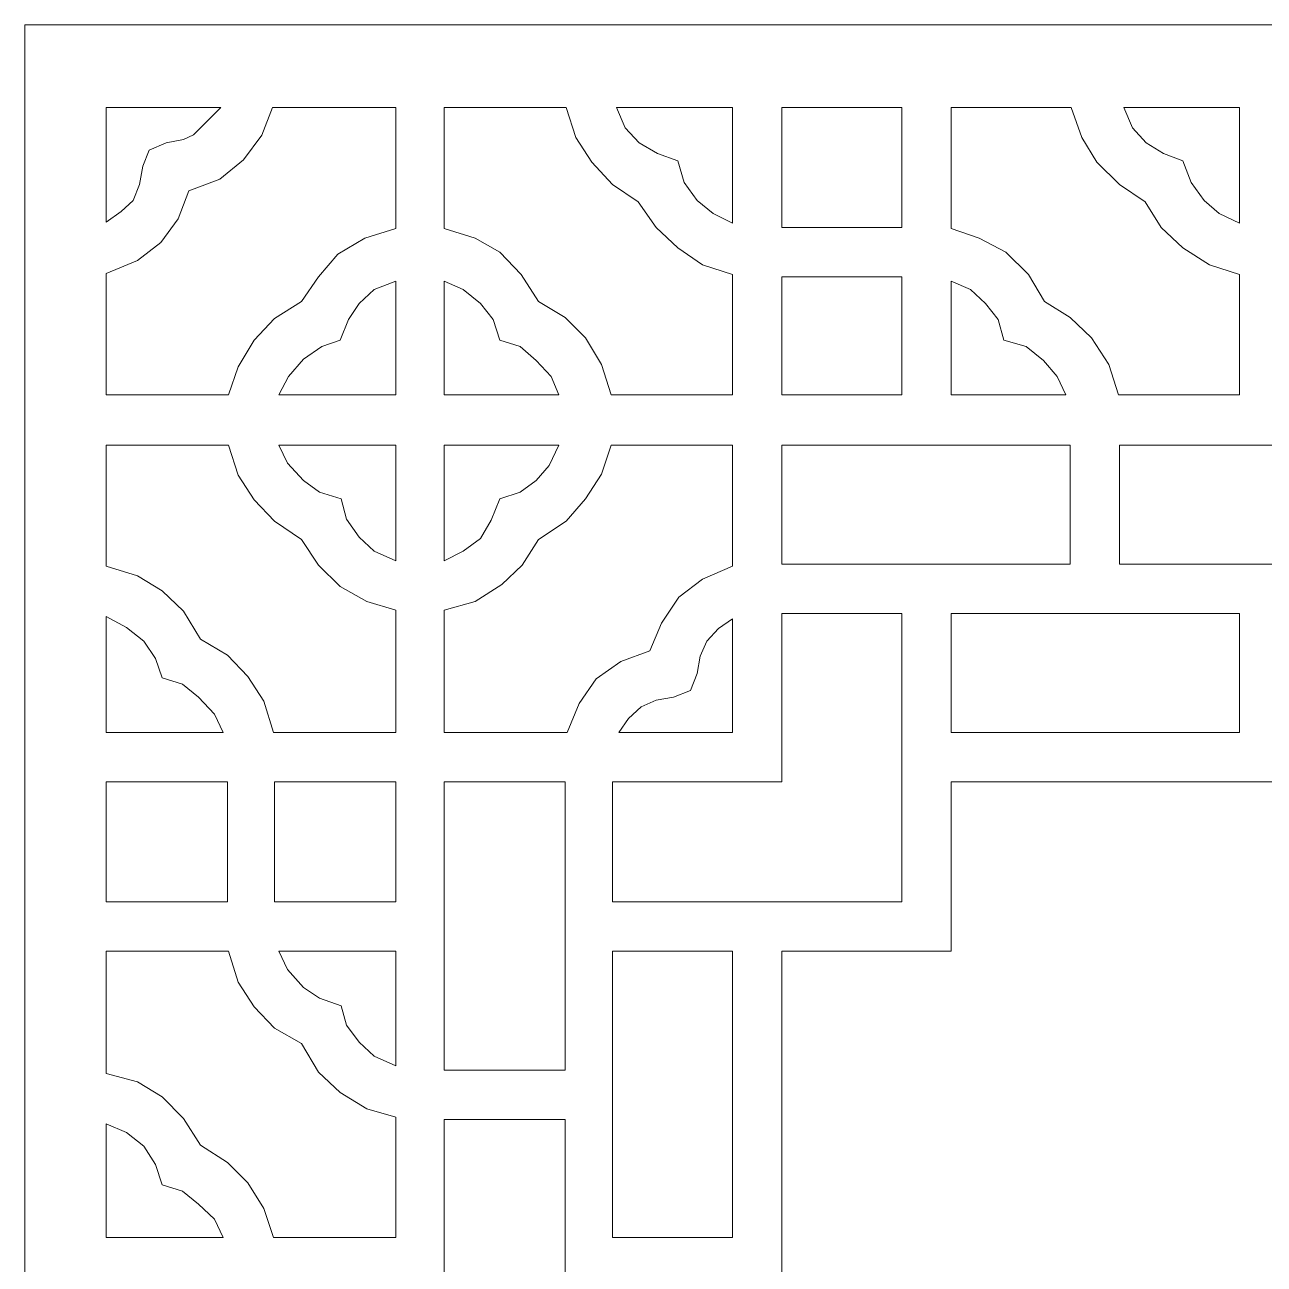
# Model space of a CAD drawing. Header units: centimetres. Extents: x -7.3 to 6.6, y -14.2 to 14.1.
# Drawn here: x -7.28 to -0.32, y -7.22 to -0.26 of the extents above; entities that cross this region are included whole.
import ezdxf

# ---------------------------------------------------------------- set-up
doc = ezdxf.new("R2010")
doc.units = ezdxf.units.CM
doc.header["$MEASUREMENT"] = 0

msp = doc.modelspace()

# ---------------------------------------------------------------- linework, layer by layer
at = {"color": 177, "lineweight": 9}
for points, knots in [([(-7.28151, -0.2578), (-7.28151, -0.2578), (-7.28151, -14.179), (-7.28151, -14.179), (-7.28151, -14.179), (-7.28151, -14.179), (6.62763, -14.179), (6.62763, -14.179), (6.62763, -14.179), (6.62763, -14.179), (6.62763, -0.2578), (6.62763, -0.2578), (6.62763, -0.2578), (6.62763, -0.2578), (-7.28151, -0.2578), (-7.28151, -0.2578)], [0, 0, 0, 0, 0.2, 0.2, 0.2, 0.2, 0.4, 0.4, 0.4, 0.4, 0.6, 0.6, 0.6, 0.6, 1, 1, 1, 1]), ([(-6.13744, -2.33518), (-6.13744, -2.33518), (-6.8239, -2.33518), (-6.8239, -2.33518), (-6.8239, -2.33518), (-6.8239, -2.33518), (-6.8239, -1.65472), (-6.8239, -1.65472), (-6.8239, -1.65472), (-6.8239, -1.65472), (-6.6493, -1.58248), (-6.6493, -1.58248), (-6.6493, -1.58248), (-6.6493, -1.58248), (-6.51678, -1.48013), (-6.51678, -1.48013), (-6.51678, -1.48013), (-6.51678, -1.48013), (-6.42043, -1.34766), (-6.42043, -1.34766), (-6.42043, -1.34766), (-6.42043, -1.34766), (-6.36023, -1.19111), (-6.36023, -1.19111), (-6.36023, -1.19111), (-6.36023, -1.19111), (-6.18566, -1.12482), (-6.18566, -1.12482), (-6.18566, -1.12482), (-6.18566, -1.12482), (-6.05315, -1.01647), (-6.05315, -1.01647), (-6.05315, -1.01647), (-6.05315, -1.01647), (-5.95076, -0.878), (-5.95076, -0.878), (-5.95076, -0.878), (-5.95076, -0.878), (-5.89059, -0.72147), (-5.89059, -0.72147), (-5.89059, -0.72147), (-5.89059, -0.72147), (-5.19813, -0.72147), (-5.19813, -0.72147), (-5.19813, -0.72147), (-5.19813, -0.72147), (-5.19813, -1.40187), (-5.19813, -1.40187), (-5.19813, -1.40187), (-5.19813, -1.40187), (-5.37276, -1.45605), (-5.37276, -1.45605), (-5.37276, -1.45605), (-5.37276, -1.45605), (-5.5233, -1.54636), (-5.5233, -1.54636), (-5.5233, -1.54636), (-5.5233, -1.54636), (-5.63167, -1.67281), (-5.63167, -1.67281), (-5.63167, -1.67281), (-5.63167, -1.67281), (-5.72802, -1.81129), (-5.72802, -1.81129), (-5.72802, -1.81129), (-5.72802, -1.81129), (-5.87853, -1.9076), (-5.87853, -1.9076), (-5.87853, -1.9076), (-5.87853, -1.9076), (-5.99295, -2.02805), (-5.99295, -2.02805), (-5.99295, -2.02805), (-5.99295, -2.02805), (-6.08326, -2.17859), (-6.08326, -2.17859), (-6.08326, -2.17859), (-6.08326, -2.17859), (-6.13744, -2.33518), (-6.13744, -2.33518)], [0, 0, 0, 0, 0.047619, 0.047619, 0.047619, 0.047619, 0.0952381, 0.0952381, 0.0952381, 0.0952381, 0.1428571, 0.1428571, 0.1428571, 0.1428571, 0.1904762, 0.1904762, 0.1904762, 0.1904762, 0.2380952, 0.2380952, 0.2380952, 0.2380952, 0.2857143, 0.2857143, 0.2857143, 0.2857143, 0.3333333, 0.3333333, 0.3333333, 0.3333333, 0.3809524, 0.3809524, 0.3809524, 0.3809524, 0.4285714, 0.4285714, 0.4285714, 0.4285714, 0.4761905, 0.4761905, 0.4761905, 0.4761905, 0.5238095, 0.5238095, 0.5238095, 0.5238095, 0.5714286, 0.5714286, 0.5714286, 0.5714286, 0.6190476, 0.6190476, 0.6190476, 0.6190476, 0.6666667, 0.6666667, 0.6666667, 0.6666667, 0.7142857, 0.7142857, 0.7142857, 0.7142857, 0.7619048, 0.7619048, 0.7619048, 0.7619048, 0.8095238, 0.8095238, 0.8095238, 0.8095238, 0.8571429, 0.8571429, 0.8571429, 0.8571429, 0.9047619, 0.9047619, 0.9047619, 0.9047619, 1, 1, 1, 1]), ([(-6.8239, -1.36569), (-6.8239, -1.36569), (-6.8239, -0.72147), (-6.8239, -0.72147), (-6.8239, -0.72147), (-6.8239, -0.72147), (-6.1796, -0.72147), (-6.1796, -0.72147), (-6.1796, -0.72147), (-6.1796, -0.72147), (-6.33444, -0.87629), (-6.33444, -0.87629), (-6.33444, -0.87629), (-6.33444, -0.87629), (-6.39033, -0.90207), (-6.39033, -0.90207), (-6.39033, -0.90207), (-6.39033, -0.90207), (-6.48672, -0.92015), (-6.48672, -0.92015), (-6.48672, -0.92015), (-6.48672, -0.92015), (-6.58307, -0.96229), (-6.58307, -0.96229), (-6.58307, -0.96229), (-6.58307, -0.96229), (-6.61912, -1.05259), (-6.61912, -1.05259), (-6.61912, -1.05259), (-6.61912, -1.05259), (-6.63724, -1.15493), (-6.63724, -1.15493), (-6.63724, -1.15493), (-6.63724, -1.15493), (-6.67334, -1.24528), (-6.67334, -1.24528), (-6.67334, -1.24528), (-6.67334, -1.24528), (-6.73961, -1.30554), (-6.73961, -1.30554), (-6.73961, -1.30554), (-6.73961, -1.30554), (-6.8239, -1.36569), (-6.8239, -1.36569)], [0, 0, 0, 0, 0.0833333, 0.0833333, 0.0833333, 0.0833333, 0.1666667, 0.1666667, 0.1666667, 0.1666667, 0.25, 0.25, 0.25, 0.25, 0.3333333, 0.3333333, 0.3333333, 0.3333333, 0.4166667, 0.4166667, 0.4166667, 0.4166667, 0.5, 0.5, 0.5, 0.5, 0.5833333, 0.5833333, 0.5833333, 0.5833333, 0.6666667, 0.6666667, 0.6666667, 0.6666667, 0.75, 0.75, 0.75, 0.75, 0.8333333, 0.8333333, 0.8333333, 0.8333333, 1, 1, 1, 1]), ([(-3.98784, -2.33518), (-3.98784, -2.33518), (-3.30746, -2.33518), (-3.30746, -2.33518), (-3.30746, -2.33518), (-3.30746, -2.33518), (-3.30746, -1.66077), (-3.30746, -1.66077), (-3.30746, -1.66077), (-3.30746, -1.66077), (-3.47604, -1.60654), (-3.47604, -1.60654), (-3.47604, -1.60654), (-3.47604, -1.60654), (-3.61452, -1.51023), (-3.61452, -1.51023), (-3.61452, -1.51023), (-3.61452, -1.51023), (-3.73497, -1.3958), (-3.73497, -1.3958), (-3.73497, -1.3958), (-3.73497, -1.3958), (-3.83731, -1.25126), (-3.83731, -1.25126), (-3.83731, -1.25126), (-3.83731, -1.25126), (-3.98183, -1.15493), (-3.98183, -1.15493), (-3.98183, -1.15493), (-3.98183, -1.15493), (-4.09623, -1.02852), (-4.09623, -1.02852), (-4.09623, -1.02852), (-4.09623, -1.02852), (-4.18658, -0.89001), (-4.18658, -0.89001), (-4.18658, -0.89001), (-4.18658, -0.89001), (-4.24076, -0.72147), (-4.24076, -0.72147), (-4.24076, -0.72147), (-4.24076, -0.72147), (-4.9272, -0.72147), (-4.9272, -0.72147), (-4.9272, -0.72147), (-4.9272, -0.72147), (-4.9272, -1.40187), (-4.9272, -1.40187), (-4.9272, -1.40187), (-4.9272, -1.40187), (-4.75254, -1.45605), (-4.75254, -1.45605), (-4.75254, -1.45605), (-4.75254, -1.45605), (-4.61412, -1.53427), (-4.61412, -1.53427), (-4.61412, -1.53427), (-4.61412, -1.53427), (-4.49363, -1.66077), (-4.49363, -1.66077), (-4.49363, -1.66077), (-4.49363, -1.66077), (-4.39725, -1.81129), (-4.39725, -1.81129), (-4.39725, -1.81129), (-4.39725, -1.81129), (-4.24681, -1.90161), (-4.24681, -1.90161), (-4.24681, -1.90161), (-4.24681, -1.90161), (-4.13238, -2.016), (-4.13238, -2.016), (-4.13238, -2.016), (-4.13238, -2.016), (-4.0421, -2.16655), (-4.0421, -2.16655), (-4.0421, -2.16655), (-4.0421, -2.16655), (-3.98784, -2.33518), (-3.98784, -2.33518)], [0, 0, 0, 0, 0.047619, 0.047619, 0.047619, 0.047619, 0.0952381, 0.0952381, 0.0952381, 0.0952381, 0.1428571, 0.1428571, 0.1428571, 0.1428571, 0.1904762, 0.1904762, 0.1904762, 0.1904762, 0.2380952, 0.2380952, 0.2380952, 0.2380952, 0.2857143, 0.2857143, 0.2857143, 0.2857143, 0.3333333, 0.3333333, 0.3333333, 0.3333333, 0.3809524, 0.3809524, 0.3809524, 0.3809524, 0.4285714, 0.4285714, 0.4285714, 0.4285714, 0.4761905, 0.4761905, 0.4761905, 0.4761905, 0.5238095, 0.5238095, 0.5238095, 0.5238095, 0.5714286, 0.5714286, 0.5714286, 0.5714286, 0.6190476, 0.6190476, 0.6190476, 0.6190476, 0.6666667, 0.6666667, 0.6666667, 0.6666667, 0.7142857, 0.7142857, 0.7142857, 0.7142857, 0.7619048, 0.7619048, 0.7619048, 0.7619048, 0.8095238, 0.8095238, 0.8095238, 0.8095238, 0.8571429, 0.8571429, 0.8571429, 0.8571429, 0.9047619, 0.9047619, 0.9047619, 0.9047619, 1, 1, 1, 1]), ([(-3.30746, -1.37172), (-3.30746, -1.37172), (-3.41583, -1.31752), (-3.41583, -1.31752), (-3.41583, -1.31752), (-3.41583, -1.31752), (-3.50619, -1.24528), (-3.50619, -1.24528), (-3.50619, -1.24528), (-3.50619, -1.24528), (-3.5784, -1.14289), (-3.5784, -1.14289), (-3.5784, -1.14289), (-3.5784, -1.14289), (-3.61452, -1.02253), (-3.61452, -1.02253), (-3.61452, -1.02253), (-3.61452, -1.02253), (-3.72897, -0.98036), (-3.72897, -0.98036), (-3.72897, -0.98036), (-3.72897, -0.98036), (-3.8313, -0.92015), (-3.8313, -0.92015), (-3.8313, -0.92015), (-3.8313, -0.92015), (-3.90957, -0.83581), (-3.90957, -0.83581), (-3.90957, -0.83581), (-3.90957, -0.83581), (-3.95777, -0.72147), (-3.95777, -0.72147), (-3.95777, -0.72147), (-3.95777, -0.72147), (-3.30746, -0.72147), (-3.30746, -0.72147), (-3.30746, -0.72147), (-3.30746, -0.72147), (-3.30746, -1.37172), (-3.30746, -1.37172)], [0, 0, 0, 0, 0.0909091, 0.0909091, 0.0909091, 0.0909091, 0.1818182, 0.1818182, 0.1818182, 0.1818182, 0.2727273, 0.2727273, 0.2727273, 0.2727273, 0.3636364, 0.3636364, 0.3636364, 0.3636364, 0.4545455, 0.4545455, 0.4545455, 0.4545455, 0.5454545, 0.5454545, 0.5454545, 0.5454545, 0.6363636, 0.6363636, 0.6363636, 0.6363636, 0.7272727, 0.7272727, 0.7272727, 0.7272727, 0.8181818, 0.8181818, 0.8181818, 0.8181818, 1, 1, 1, 1]), ([(-2.35617, -0.72147), (-2.35617, -0.72147), (-2.35617, -1.3958), (-2.35617, -1.3958), (-2.35617, -1.3958), (-2.35617, -1.3958), (-3.0305, -1.3958), (-3.0305, -1.3958), (-3.0305, -1.3958), (-3.0305, -1.3958), (-3.0305, -0.72147), (-3.0305, -0.72147), (-3.0305, -0.72147), (-3.0305, -0.72147), (-2.35617, -0.72147), (-2.35617, -0.72147)], [0, 0, 0, 0, 0.2, 0.2, 0.2, 0.2, 0.4, 0.4, 0.4, 0.4, 0.6, 0.6, 0.6, 0.6, 1, 1, 1, 1]), ([(-0.45943, -1.66077), (-0.45943, -1.66077), (-0.62802, -1.60654), (-0.62802, -1.60654), (-0.62802, -1.60654), (-0.62802, -1.60654), (-0.7785, -1.51023), (-0.7785, -1.51023), (-0.7785, -1.51023), (-0.7785, -1.51023), (-0.89899, -1.3958), (-0.89899, -1.3958), (-0.89899, -1.3958), (-0.89899, -1.3958), (-0.98924, -1.25126), (-0.98924, -1.25126), (-0.98924, -1.25126), (-0.98924, -1.25126), (-1.1338, -1.15493), (-1.1338, -1.15493), (-1.1338, -1.15493), (-1.1338, -1.15493), (-1.26025, -1.02852), (-1.26025, -1.02852), (-1.26025, -1.02852), (-1.26025, -1.02852), (-1.34457, -0.89001), (-1.34457, -0.89001), (-1.34457, -0.89001), (-1.34457, -0.89001), (-1.40477, -0.72147), (-1.40477, -0.72147), (-1.40477, -0.72147), (-1.40477, -0.72147), (-2.0791, -0.72147), (-2.0791, -0.72147), (-2.0791, -0.72147), (-2.0791, -0.72147), (-2.0791, -1.40187), (-2.0791, -1.40187), (-2.0791, -1.40187), (-2.0791, -1.40187), (-1.92258, -1.45605), (-1.92258, -1.45605), (-1.92258, -1.45605), (-1.92258, -1.45605), (-1.77207, -1.53427), (-1.77207, -1.53427), (-1.77207, -1.53427), (-1.77207, -1.53427), (-1.64561, -1.66077), (-1.64561, -1.66077), (-1.64561, -1.66077), (-1.64561, -1.66077), (-1.55526, -1.81129), (-1.55526, -1.81129), (-1.55526, -1.81129), (-1.55526, -1.81129), (-1.41078, -1.90161), (-1.41078, -1.90161), (-1.41078, -1.90161), (-1.41078, -1.90161), (-1.29034, -2.016), (-1.29034, -2.016), (-1.29034, -2.016), (-1.29034, -2.016), (-1.19397, -2.16655), (-1.19397, -2.16655), (-1.19397, -2.16655), (-1.19397, -2.16655), (-1.13987, -2.33518), (-1.13987, -2.33518), (-1.13987, -2.33518), (-1.13987, -2.33518), (-0.45943, -2.33518), (-0.45943, -2.33518), (-0.45943, -2.33518), (-0.45943, -2.33518), (-0.45943, -1.66077), (-0.45943, -1.66077)], [0, 0, 0, 0, 0.047619, 0.047619, 0.047619, 0.047619, 0.0952381, 0.0952381, 0.0952381, 0.0952381, 0.1428571, 0.1428571, 0.1428571, 0.1428571, 0.1904762, 0.1904762, 0.1904762, 0.1904762, 0.2380952, 0.2380952, 0.2380952, 0.2380952, 0.2857143, 0.2857143, 0.2857143, 0.2857143, 0.3333333, 0.3333333, 0.3333333, 0.3333333, 0.3809524, 0.3809524, 0.3809524, 0.3809524, 0.4285714, 0.4285714, 0.4285714, 0.4285714, 0.4761905, 0.4761905, 0.4761905, 0.4761905, 0.5238095, 0.5238095, 0.5238095, 0.5238095, 0.5714286, 0.5714286, 0.5714286, 0.5714286, 0.6190476, 0.6190476, 0.6190476, 0.6190476, 0.6666667, 0.6666667, 0.6666667, 0.6666667, 0.7142857, 0.7142857, 0.7142857, 0.7142857, 0.7619048, 0.7619048, 0.7619048, 0.7619048, 0.8095238, 0.8095238, 0.8095238, 0.8095238, 0.8571429, 0.8571429, 0.8571429, 0.8571429, 0.9047619, 0.9047619, 0.9047619, 0.9047619, 1, 1, 1, 1]), ([(-0.45943, -0.72147), (-0.45943, -0.72147), (-0.45943, -1.37172), (-0.45943, -1.37172), (-0.45943, -1.37172), (-0.45943, -1.37172), (-0.57382, -1.31752), (-0.57382, -1.31752), (-0.57382, -1.31752), (-0.57382, -1.31752), (-0.65811, -1.24528), (-0.65811, -1.24528), (-0.65811, -1.24528), (-0.65811, -1.24528), (-0.73038, -1.14289), (-0.73038, -1.14289), (-0.73038, -1.14289), (-0.73038, -1.14289), (-0.7785, -1.02253), (-0.7785, -1.02253), (-0.7785, -1.02253), (-0.7785, -1.02253), (-0.88693, -0.98036), (-0.88693, -0.98036), (-0.88693, -0.98036), (-0.88693, -0.98036), (-0.98328, -0.92015), (-0.98328, -0.92015), (-0.98328, -0.92015), (-0.98328, -0.92015), (-1.06152, -0.83581), (-1.06152, -0.83581), (-1.06152, -0.83581), (-1.06152, -0.83581), (-1.10968, -0.72147), (-1.10968, -0.72147), (-1.10968, -0.72147), (-1.10968, -0.72147), (-0.45943, -0.72147), (-0.45943, -0.72147)], [0, 0, 0, 0, 0.0909091, 0.0909091, 0.0909091, 0.0909091, 0.1818182, 0.1818182, 0.1818182, 0.1818182, 0.2727273, 0.2727273, 0.2727273, 0.2727273, 0.3636364, 0.3636364, 0.3636364, 0.3636364, 0.4545455, 0.4545455, 0.4545455, 0.4545455, 0.5454545, 0.5454545, 0.5454545, 0.5454545, 0.6363636, 0.6363636, 0.6363636, 0.6363636, 0.7272727, 0.7272727, 0.7272727, 0.7272727, 0.8181818, 0.8181818, 0.8181818, 0.8181818, 1, 1, 1, 1]), ([(-5.85446, -2.33518), (-5.85446, -2.33518), (-5.80028, -2.23279), (-5.80028, -2.23279), (-5.80028, -2.23279), (-5.80028, -2.23279), (-5.71595, -2.13645), (-5.71595, -2.13645), (-5.71595, -2.13645), (-5.71595, -2.13645), (-5.61362, -2.06422), (-5.61362, -2.06422), (-5.61362, -2.06422), (-5.61362, -2.06422), (-5.51122, -2.02805), (-5.51122, -2.02805), (-5.51122, -2.02805), (-5.51122, -2.02805), (-5.46311, -1.91362), (-5.46311, -1.91362), (-5.46311, -1.91362), (-5.46311, -1.91362), (-5.40286, -1.82335), (-5.40286, -1.82335), (-5.40286, -1.82335), (-5.40286, -1.82335), (-5.31855, -1.74506), (-5.31855, -1.74506), (-5.31855, -1.74506), (-5.31855, -1.74506), (-5.19813, -1.69689), (-5.19813, -1.69689), (-5.19813, -1.69689), (-5.19813, -1.69689), (-5.19813, -2.33518), (-5.19813, -2.33518), (-5.19813, -2.33518), (-5.19813, -2.33518), (-5.85446, -2.33518), (-5.85446, -2.33518)], [0, 0, 0, 0, 0.0909091, 0.0909091, 0.0909091, 0.0909091, 0.1818182, 0.1818182, 0.1818182, 0.1818182, 0.2727273, 0.2727273, 0.2727273, 0.2727273, 0.3636364, 0.3636364, 0.3636364, 0.3636364, 0.4545455, 0.4545455, 0.4545455, 0.4545455, 0.5454545, 0.5454545, 0.5454545, 0.5454545, 0.6363636, 0.6363636, 0.6363636, 0.6363636, 0.7272727, 0.7272727, 0.7272727, 0.7272727, 0.8181818, 0.8181818, 0.8181818, 0.8181818, 1, 1, 1, 1]), ([(-4.9272, -1.69689), (-4.9272, -1.69689), (-4.9272, -2.33518), (-4.9272, -2.33518), (-4.9272, -2.33518), (-4.9272, -2.33518), (-4.28292, -2.33518), (-4.28292, -2.33518), (-4.28292, -2.33518), (-4.28292, -2.33518), (-4.32507, -2.23279), (-4.32507, -2.23279), (-4.32507, -2.23279), (-4.32507, -2.23279), (-4.40933, -2.14244), (-4.40933, -2.14244), (-4.40933, -2.14244), (-4.40933, -2.14244), (-4.49966, -2.06422), (-4.49966, -2.06422), (-4.49966, -2.06422), (-4.49966, -2.06422), (-4.61412, -2.02805), (-4.61412, -2.02805), (-4.61412, -2.02805), (-4.61412, -2.02805), (-4.65021, -1.91362), (-4.65021, -1.91362), (-4.65021, -1.91362), (-4.65021, -1.91362), (-4.72249, -1.82335), (-4.72249, -1.82335), (-4.72249, -1.82335), (-4.72249, -1.82335), (-4.81875, -1.74506), (-4.81875, -1.74506), (-4.81875, -1.74506), (-4.81875, -1.74506), (-4.9272, -1.69689), (-4.9272, -1.69689)], [0, 0, 0, 0, 0.0909091, 0.0909091, 0.0909091, 0.0909091, 0.1818182, 0.1818182, 0.1818182, 0.1818182, 0.2727273, 0.2727273, 0.2727273, 0.2727273, 0.3636364, 0.3636364, 0.3636364, 0.3636364, 0.4545455, 0.4545455, 0.4545455, 0.4545455, 0.5454545, 0.5454545, 0.5454545, 0.5454545, 0.6363636, 0.6363636, 0.6363636, 0.6363636, 0.7272727, 0.7272727, 0.7272727, 0.7272727, 0.8181818, 0.8181818, 0.8181818, 0.8181818, 1, 1, 1, 1]), ([(-2.35617, -1.67281), (-2.35617, -1.67281), (-2.35617, -2.33518), (-2.35617, -2.33518), (-2.35617, -2.33518), (-2.35617, -2.33518), (-3.0305, -2.33518), (-3.0305, -2.33518), (-3.0305, -2.33518), (-3.0305, -2.33518), (-3.0305, -1.67281), (-3.0305, -1.67281), (-3.0305, -1.67281), (-3.0305, -1.67281), (-2.35617, -1.67281), (-2.35617, -1.67281)], [0, 0, 0, 0, 0.2, 0.2, 0.2, 0.2, 0.4, 0.4, 0.4, 0.4, 0.6, 0.6, 0.6, 0.6, 1, 1, 1, 1]), ([(-2.0791, -2.33518), (-2.0791, -2.33518), (-2.0791, -1.69689), (-2.0791, -1.69689), (-2.0791, -1.69689), (-2.0791, -1.69689), (-1.97075, -1.74506), (-1.97075, -1.74506), (-1.97075, -1.74506), (-1.97075, -1.74506), (-1.88643, -1.82335), (-1.88643, -1.82335), (-1.88643, -1.82335), (-1.88643, -1.82335), (-1.81419, -1.91362), (-1.81419, -1.91362), (-1.81419, -1.91362), (-1.81419, -1.91362), (-1.78405, -2.02805), (-1.78405, -2.02805), (-1.78405, -2.02805), (-1.78405, -2.02805), (-1.6576, -2.06422), (-1.6576, -2.06422), (-1.6576, -2.06422), (-1.6576, -2.06422), (-1.56135, -2.14244), (-1.56135, -2.14244), (-1.56135, -2.14244), (-1.56135, -2.14244), (-1.48303, -2.23279), (-1.48303, -2.23279), (-1.48303, -2.23279), (-1.48303, -2.23279), (-1.43487, -2.33518), (-1.43487, -2.33518), (-1.43487, -2.33518), (-1.43487, -2.33518), (-2.0791, -2.33518), (-2.0791, -2.33518)], [0, 0, 0, 0, 0.0909091, 0.0909091, 0.0909091, 0.0909091, 0.1818182, 0.1818182, 0.1818182, 0.1818182, 0.2727273, 0.2727273, 0.2727273, 0.2727273, 0.3636364, 0.3636364, 0.3636364, 0.3636364, 0.4545455, 0.4545455, 0.4545455, 0.4545455, 0.5454545, 0.5454545, 0.5454545, 0.5454545, 0.6363636, 0.6363636, 0.6363636, 0.6363636, 0.7272727, 0.7272727, 0.7272727, 0.7272727, 0.8181818, 0.8181818, 0.8181818, 0.8181818, 1, 1, 1, 1]), ([(-5.88459, -4.23185), (-5.88459, -4.23185), (-5.93874, -4.05721), (-5.93874, -4.05721), (-5.93874, -4.05721), (-5.93874, -4.05721), (-6.02908, -3.91874), (-6.02908, -3.91874), (-6.02908, -3.91874), (-6.02908, -3.91874), (-6.14351, -3.79831), (-6.14351, -3.79831), (-6.14351, -3.79831), (-6.14351, -3.79831), (-6.29403, -3.70801), (-6.29403, -3.70801), (-6.29403, -3.70801), (-6.29403, -3.70801), (-6.39033, -3.55147), (-6.39033, -3.55147), (-6.39033, -3.55147), (-6.39033, -3.55147), (-6.51078, -3.43697), (-6.51078, -3.43697), (-6.51078, -3.43697), (-6.51078, -3.43697), (-6.6493, -3.35273), (-6.6493, -3.35273), (-6.6493, -3.35273), (-6.6493, -3.35273), (-6.8239, -3.29855), (-6.8239, -3.29855), (-6.8239, -3.29855), (-6.8239, -3.29855), (-6.8239, -2.61815), (-6.8239, -2.61815), (-6.8239, -2.61815), (-6.8239, -2.61815), (-6.13744, -2.61815), (-6.13744, -2.61815), (-6.13744, -2.61815), (-6.13744, -2.61815), (-6.08326, -2.78677), (-6.08326, -2.78677), (-6.08326, -2.78677), (-6.08326, -2.78677), (-5.99295, -2.92519), (-5.99295, -2.92519), (-5.99295, -2.92519), (-5.99295, -2.92519), (-5.87853, -3.04568), (-5.87853, -3.04568), (-5.87853, -3.04568), (-5.87853, -3.04568), (-5.72802, -3.148), (-5.72802, -3.148), (-5.72802, -3.148), (-5.72802, -3.148), (-5.63167, -3.2925), (-5.63167, -3.2925), (-5.63167, -3.2925), (-5.63167, -3.2925), (-5.51122, -3.41297), (-5.51122, -3.41297), (-5.51122, -3.41297), (-5.51122, -3.41297), (-5.36072, -3.49721), (-5.36072, -3.49721), (-5.36072, -3.49721), (-5.36072, -3.49721), (-5.19813, -3.54545), (-5.19813, -3.54545), (-5.19813, -3.54545), (-5.19813, -3.54545), (-5.19813, -4.23185), (-5.19813, -4.23185), (-5.19813, -4.23185), (-5.19813, -4.23185), (-5.88459, -4.23185), (-5.88459, -4.23185)], [0, 0, 0, 0, 0.047619, 0.047619, 0.047619, 0.047619, 0.0952381, 0.0952381, 0.0952381, 0.0952381, 0.1428571, 0.1428571, 0.1428571, 0.1428571, 0.1904762, 0.1904762, 0.1904762, 0.1904762, 0.2380952, 0.2380952, 0.2380952, 0.2380952, 0.2857143, 0.2857143, 0.2857143, 0.2857143, 0.3333333, 0.3333333, 0.3333333, 0.3333333, 0.3809524, 0.3809524, 0.3809524, 0.3809524, 0.4285714, 0.4285714, 0.4285714, 0.4285714, 0.4761905, 0.4761905, 0.4761905, 0.4761905, 0.5238095, 0.5238095, 0.5238095, 0.5238095, 0.5714286, 0.5714286, 0.5714286, 0.5714286, 0.6190476, 0.6190476, 0.6190476, 0.6190476, 0.6666667, 0.6666667, 0.6666667, 0.6666667, 0.7142857, 0.7142857, 0.7142857, 0.7142857, 0.7619048, 0.7619048, 0.7619048, 0.7619048, 0.8095238, 0.8095238, 0.8095238, 0.8095238, 0.8571429, 0.8571429, 0.8571429, 0.8571429, 0.9047619, 0.9047619, 0.9047619, 0.9047619, 1, 1, 1, 1]), ([(-5.19813, -3.26844), (-5.19813, -3.26844), (-5.19813, -2.61815), (-5.19813, -2.61815), (-5.19813, -2.61815), (-5.19813, -2.61815), (-5.85446, -2.61815), (-5.85446, -2.61815), (-5.85446, -2.61815), (-5.85446, -2.61815), (-5.80629, -2.72044), (-5.80629, -2.72044), (-5.80629, -2.72044), (-5.80629, -2.72044), (-5.71595, -2.81682), (-5.71595, -2.81682), (-5.71595, -2.81682), (-5.71595, -2.81682), (-5.62564, -2.8831), (-5.62564, -2.8831), (-5.62564, -2.8831), (-5.62564, -2.8831), (-5.50524, -2.91919), (-5.50524, -2.91919), (-5.50524, -2.91919), (-5.50524, -2.91919), (-5.47509, -3.03362), (-5.47509, -3.03362), (-5.47509, -3.03362), (-5.47509, -3.03362), (-5.40286, -3.13596), (-5.40286, -3.13596), (-5.40286, -3.13596), (-5.40286, -3.13596), (-5.31855, -3.21424), (-5.31855, -3.21424), (-5.31855, -3.21424), (-5.31855, -3.21424), (-5.19813, -3.26844), (-5.19813, -3.26844)], [0, 0, 0, 0, 0.0909091, 0.0909091, 0.0909091, 0.0909091, 0.1818182, 0.1818182, 0.1818182, 0.1818182, 0.2727273, 0.2727273, 0.2727273, 0.2727273, 0.3636364, 0.3636364, 0.3636364, 0.3636364, 0.4545455, 0.4545455, 0.4545455, 0.4545455, 0.5454545, 0.5454545, 0.5454545, 0.5454545, 0.6363636, 0.6363636, 0.6363636, 0.6363636, 0.7272727, 0.7272727, 0.7272727, 0.7272727, 0.8181818, 0.8181818, 0.8181818, 0.8181818, 1, 1, 1, 1]), ([(-4.9272, -2.61815), (-4.9272, -2.61815), (-4.28292, -2.61815), (-4.28292, -2.61815), (-4.28292, -2.61815), (-4.28292, -2.61815), (-4.3371, -2.7325), (-4.3371, -2.7325), (-4.3371, -2.7325), (-4.3371, -2.7325), (-4.40933, -2.81682), (-4.40933, -2.81682), (-4.40933, -2.81682), (-4.40933, -2.81682), (-4.49966, -2.8831), (-4.49966, -2.8831), (-4.49966, -2.8831), (-4.49966, -2.8831), (-4.61412, -2.91919), (-4.61412, -2.91919), (-4.61412, -2.91919), (-4.61412, -2.91919), (-4.66227, -3.03965), (-4.66227, -3.03965), (-4.66227, -3.03965), (-4.66227, -3.03965), (-4.72249, -3.14198), (-4.72249, -3.14198), (-4.72249, -3.14198), (-4.72249, -3.14198), (-4.81875, -3.21424), (-4.81875, -3.21424), (-4.81875, -3.21424), (-4.81875, -3.21424), (-4.9272, -3.26844), (-4.9272, -3.26844), (-4.9272, -3.26844), (-4.9272, -3.26844), (-4.9272, -2.61815), (-4.9272, -2.61815)], [0, 0, 0, 0, 0.0909091, 0.0909091, 0.0909091, 0.0909091, 0.1818182, 0.1818182, 0.1818182, 0.1818182, 0.2727273, 0.2727273, 0.2727273, 0.2727273, 0.3636364, 0.3636364, 0.3636364, 0.3636364, 0.4545455, 0.4545455, 0.4545455, 0.4545455, 0.5454545, 0.5454545, 0.5454545, 0.5454545, 0.6363636, 0.6363636, 0.6363636, 0.6363636, 0.7272727, 0.7272727, 0.7272727, 0.7272727, 0.8181818, 0.8181818, 0.8181818, 0.8181818, 1, 1, 1, 1]), ([(-3.30746, -3.29855), (-3.30746, -3.29855), (-3.30746, -2.61815), (-3.30746, -2.61815), (-3.30746, -2.61815), (-3.30746, -2.61815), (-3.98784, -2.61815), (-3.98784, -2.61815), (-3.98784, -2.61815), (-3.98784, -2.61815), (-4.0421, -2.78073), (-4.0421, -2.78073), (-4.0421, -2.78073), (-4.0421, -2.78073), (-4.13238, -2.91919), (-4.13238, -2.91919), (-4.13238, -2.91919), (-4.13238, -2.91919), (-4.24076, -3.04568), (-4.24076, -3.04568), (-4.24076, -3.04568), (-4.24076, -3.04568), (-4.39725, -3.148), (-4.39725, -3.148), (-4.39725, -3.148), (-4.39725, -3.148), (-4.48763, -3.2925), (-4.48763, -3.2925), (-4.48763, -3.2925), (-4.48763, -3.2925), (-4.60206, -3.40095), (-4.60206, -3.40095), (-4.60206, -3.40095), (-4.60206, -3.40095), (-4.75254, -3.49721), (-4.75254, -3.49721), (-4.75254, -3.49721), (-4.75254, -3.49721), (-4.9272, -3.54545), (-4.9272, -3.54545), (-4.9272, -3.54545), (-4.9272, -3.54545), (-4.9272, -4.23185), (-4.9272, -4.23185), (-4.9272, -4.23185), (-4.9272, -4.23185), (-4.23473, -4.23185), (-4.23473, -4.23185), (-4.23473, -4.23185), (-4.23473, -4.23185), (-4.1685, -4.06929), (-4.1685, -4.06929), (-4.1685, -4.06929), (-4.1685, -4.06929), (-4.07215, -3.93078), (-4.07215, -3.93078), (-4.07215, -3.93078), (-4.07215, -3.93078), (-3.9337, -3.83443), (-3.9337, -3.83443), (-3.9337, -3.83443), (-3.9337, -3.83443), (-3.7711, -3.77418), (-3.7711, -3.77418), (-3.7711, -3.77418), (-3.7711, -3.77418), (-3.70486, -3.61769), (-3.70486, -3.61769), (-3.70486, -3.61769), (-3.70486, -3.61769), (-3.60851, -3.47319), (-3.60851, -3.47319), (-3.60851, -3.47319), (-3.60851, -3.47319), (-3.47604, -3.37081), (-3.47604, -3.37081), (-3.47604, -3.37081), (-3.47604, -3.37081), (-3.30746, -3.29855), (-3.30746, -3.29855)], [0, 0, 0, 0, 0.047619, 0.047619, 0.047619, 0.047619, 0.0952381, 0.0952381, 0.0952381, 0.0952381, 0.1428571, 0.1428571, 0.1428571, 0.1428571, 0.1904762, 0.1904762, 0.1904762, 0.1904762, 0.2380952, 0.2380952, 0.2380952, 0.2380952, 0.2857143, 0.2857143, 0.2857143, 0.2857143, 0.3333333, 0.3333333, 0.3333333, 0.3333333, 0.3809524, 0.3809524, 0.3809524, 0.3809524, 0.4285714, 0.4285714, 0.4285714, 0.4285714, 0.4761905, 0.4761905, 0.4761905, 0.4761905, 0.5238095, 0.5238095, 0.5238095, 0.5238095, 0.5714286, 0.5714286, 0.5714286, 0.5714286, 0.6190476, 0.6190476, 0.6190476, 0.6190476, 0.6666667, 0.6666667, 0.6666667, 0.6666667, 0.7142857, 0.7142857, 0.7142857, 0.7142857, 0.7619048, 0.7619048, 0.7619048, 0.7619048, 0.8095238, 0.8095238, 0.8095238, 0.8095238, 0.8571429, 0.8571429, 0.8571429, 0.8571429, 0.9047619, 0.9047619, 0.9047619, 0.9047619, 1, 1, 1, 1]), ([(-3.0305, -3.28651), (-3.0305, -3.28651), (-3.0305, -2.61815), (-3.0305, -2.61815), (-3.0305, -2.61815), (-3.0305, -2.61815), (-1.41078, -2.61815), (-1.41078, -2.61815), (-1.41078, -2.61815), (-1.41078, -2.61815), (-1.41078, -3.28651), (-1.41078, -3.28651), (-1.41078, -3.28651), (-1.41078, -3.28651), (-3.0305, -3.28651), (-3.0305, -3.28651)], [0, 0, 0, 0, 0.2, 0.2, 0.2, 0.2, 0.4, 0.4, 0.4, 0.4, 0.6, 0.6, 0.6, 0.6, 1, 1, 1, 1]), ([(-1.1338, -2.61815), (-1.1338, -2.61815), (-0.32697, -2.61815), (-0.32697, -2.61815), (-0.32697, -2.61815), (-0.32697, -2.61815), (0.4799, -2.61815), (0.4799, -2.61815), (0.4799, -2.61815), (0.4799, -2.61815), (0.4799, -3.28651), (0.4799, -3.28651), (0.4799, -3.28651), (0.4799, -3.28651), (-0.32697, -3.28651), (-0.32697, -3.28651), (-0.32697, -3.28651), (-0.32697, -3.28651), (-1.1338, -3.28651), (-1.1338, -3.28651), (-1.1338, -3.28651), (-1.1338, -3.28651), (-1.1338, -2.61815), (-1.1338, -2.61815)], [0, 0, 0, 0, 0.1428571, 0.1428571, 0.1428571, 0.1428571, 0.2857143, 0.2857143, 0.2857143, 0.2857143, 0.4285714, 0.4285714, 0.4285714, 0.4285714, 0.5714286, 0.5714286, 0.5714286, 0.5714286, 0.7142857, 0.7142857, 0.7142857, 0.7142857, 1, 1, 1, 1]), ([(-6.16759, -4.23185), (-6.16759, -4.23185), (-6.8239, -4.23185), (-6.8239, -4.23185), (-6.8239, -4.23185), (-6.8239, -4.23185), (-6.8239, -3.58154), (-6.8239, -3.58154), (-6.8239, -3.58154), (-6.8239, -3.58154), (-6.70947, -3.64177), (-6.70947, -3.64177), (-6.70947, -3.64177), (-6.70947, -3.64177), (-6.61317, -3.72005), (-6.61317, -3.72005), (-6.61317, -3.72005), (-6.61317, -3.72005), (-6.5469, -3.81636), (-6.5469, -3.81636), (-6.5469, -3.81636), (-6.5469, -3.81636), (-6.51078, -3.92479), (-6.51078, -3.92479), (-6.51078, -3.92479), (-6.51078, -3.92479), (-6.39633, -3.96089), (-6.39633, -3.96089), (-6.39633, -3.96089), (-6.39633, -3.96089), (-6.30608, -4.03312), (-6.30608, -4.03312), (-6.30608, -4.03312), (-6.30608, -4.03312), (-6.21573, -4.12947), (-6.21573, -4.12947), (-6.21573, -4.12947), (-6.21573, -4.12947), (-6.16759, -4.23185), (-6.16759, -4.23185)], [0, 0, 0, 0, 0.0909091, 0.0909091, 0.0909091, 0.0909091, 0.1818182, 0.1818182, 0.1818182, 0.1818182, 0.2727273, 0.2727273, 0.2727273, 0.2727273, 0.3636364, 0.3636364, 0.3636364, 0.3636364, 0.4545455, 0.4545455, 0.4545455, 0.4545455, 0.5454545, 0.5454545, 0.5454545, 0.5454545, 0.6363636, 0.6363636, 0.6363636, 0.6363636, 0.7272727, 0.7272727, 0.7272727, 0.7272727, 0.8181818, 0.8181818, 0.8181818, 0.8181818, 1, 1, 1, 1]), ([(-3.98183, -4.50885), (-3.98183, -4.50885), (-3.0305, -4.50885), (-3.0305, -4.50885), (-3.0305, -4.50885), (-3.0305, -4.50885), (-3.0305, -3.56347), (-3.0305, -3.56347), (-3.0305, -3.56347), (-3.0305, -3.56347), (-2.35617, -3.56347), (-2.35617, -3.56347), (-2.35617, -3.56347), (-2.35617, -3.56347), (-2.35617, -5.18322), (-2.35617, -5.18322), (-2.35617, -5.18322), (-2.35617, -5.18322), (-3.98183, -5.18322), (-3.98183, -5.18322), (-3.98183, -5.18322), (-3.98183, -5.18322), (-3.98183, -4.50885), (-3.98183, -4.50885)], [0, 0, 0, 0, 0.1428571, 0.1428571, 0.1428571, 0.1428571, 0.2857143, 0.2857143, 0.2857143, 0.2857143, 0.4285714, 0.4285714, 0.4285714, 0.4285714, 0.5714286, 0.5714286, 0.5714286, 0.5714286, 0.7142857, 0.7142857, 0.7142857, 0.7142857, 1, 1, 1, 1]), ([(-3.94574, -4.23185), (-3.94574, -4.23185), (-3.30746, -4.23185), (-3.30746, -4.23185), (-3.30746, -4.23185), (-3.30746, -4.23185), (-3.30746, -3.59356), (-3.30746, -3.59356), (-3.30746, -3.59356), (-3.30746, -3.59356), (-3.38572, -3.64775), (-3.38572, -3.64775), (-3.38572, -3.64775), (-3.38572, -3.64775), (-3.45197, -3.72005), (-3.45197, -3.72005), (-3.45197, -3.72005), (-3.45197, -3.72005), (-3.48811, -3.80429), (-3.48811, -3.80429), (-3.48811, -3.80429), (-3.48811, -3.80429), (-3.50619, -3.90069), (-3.50619, -3.90069), (-3.50619, -3.90069), (-3.50619, -3.90069), (-3.54225, -3.99706), (-3.54225, -3.99706), (-3.54225, -3.99706), (-3.54225, -3.99706), (-3.63861, -4.03312), (-3.63861, -4.03312), (-3.63861, -4.03312), (-3.63861, -4.03312), (-3.73497, -4.0512), (-3.73497, -4.0512), (-3.73497, -4.0512), (-3.73497, -4.0512), (-3.81926, -4.08731), (-3.81926, -4.08731), (-3.81926, -4.08731), (-3.81926, -4.08731), (-3.89151, -4.15359), (-3.89151, -4.15359), (-3.89151, -4.15359), (-3.89151, -4.15359), (-3.94574, -4.23185), (-3.94574, -4.23185)], [0, 0, 0, 0, 0.0769231, 0.0769231, 0.0769231, 0.0769231, 0.1538462, 0.1538462, 0.1538462, 0.1538462, 0.2307692, 0.2307692, 0.2307692, 0.2307692, 0.3076923, 0.3076923, 0.3076923, 0.3076923, 0.3846154, 0.3846154, 0.3846154, 0.3846154, 0.4615385, 0.4615385, 0.4615385, 0.4615385, 0.5384615, 0.5384615, 0.5384615, 0.5384615, 0.6153846, 0.6153846, 0.6153846, 0.6153846, 0.6923077, 0.6923077, 0.6923077, 0.6923077, 0.7692308, 0.7692308, 0.7692308, 0.7692308, 0.8461538, 0.8461538, 0.8461538, 0.8461538, 1, 1, 1, 1]), ([(-2.0791, -4.23185), (-2.0791, -4.23185), (-2.0791, -3.56347), (-2.0791, -3.56347), (-2.0791, -3.56347), (-2.0791, -3.56347), (-0.45943, -3.56347), (-0.45943, -3.56347), (-0.45943, -3.56347), (-0.45943, -3.56347), (-0.45943, -4.23185), (-0.45943, -4.23185), (-0.45943, -4.23185), (-0.45943, -4.23185), (-2.0791, -4.23185), (-2.0791, -4.23185)], [0, 0, 0, 0, 0.2, 0.2, 0.2, 0.2, 0.4, 0.4, 0.4, 0.4, 0.6, 0.6, 0.6, 0.6, 1, 1, 1, 1]), ([(-6.14351, -5.18322), (-6.14351, -5.18322), (-6.8239, -5.18322), (-6.8239, -5.18322), (-6.8239, -5.18322), (-6.8239, -5.18322), (-6.8239, -4.50885), (-6.8239, -4.50885), (-6.8239, -4.50885), (-6.8239, -4.50885), (-6.14351, -4.50885), (-6.14351, -4.50885), (-6.14351, -4.50885), (-6.14351, -4.50885), (-6.14351, -5.18322), (-6.14351, -5.18322)], [0, 0, 0, 0, 0.2, 0.2, 0.2, 0.2, 0.4, 0.4, 0.4, 0.4, 0.6, 0.6, 0.6, 0.6, 1, 1, 1, 1]), ([(-5.19813, -5.18322), (-5.19813, -5.18322), (-5.87853, -5.18322), (-5.87853, -5.18322), (-5.87853, -5.18322), (-5.87853, -5.18322), (-5.87853, -4.50885), (-5.87853, -4.50885), (-5.87853, -4.50885), (-5.87853, -4.50885), (-5.19813, -4.50885), (-5.19813, -4.50885), (-5.19813, -4.50885), (-5.19813, -4.50885), (-5.19813, -5.18322), (-5.19813, -5.18322)], [0, 0, 0, 0, 0.2, 0.2, 0.2, 0.2, 0.4, 0.4, 0.4, 0.4, 0.6, 0.6, 0.6, 0.6, 1, 1, 1, 1]), ([(-4.9272, -4.50885), (-4.9272, -4.50885), (-4.24681, -4.50885), (-4.24681, -4.50885), (-4.24681, -4.50885), (-4.24681, -4.50885), (-4.24681, -6.12853), (-4.24681, -6.12853), (-4.24681, -6.12853), (-4.24681, -6.12853), (-4.9272, -6.12853), (-4.9272, -6.12853), (-4.9272, -6.12853), (-4.9272, -6.12853), (-4.9272, -4.50885), (-4.9272, -4.50885)], [0, 0, 0, 0, 0.2, 0.2, 0.2, 0.2, 0.4, 0.4, 0.4, 0.4, 0.6, 0.6, 0.6, 0.6, 1, 1, 1, 1]), ([(-3.0305, -5.46021), (-3.0305, -5.46021), (-2.0791, -5.46021), (-2.0791, -5.46021), (-2.0791, -5.46021), (-2.0791, -5.46021), (-2.0791, -4.50885), (-2.0791, -4.50885), (-2.0791, -4.50885), (-2.0791, -4.50885), (-0.32697, -4.50885), (-0.32697, -4.50885), (-0.32697, -4.50885), (-0.32697, -4.50885), (1.42526, -4.50885), (1.42526, -4.50885), (1.42526, -4.50885), (1.42526, -4.50885), (1.42526, -5.46021), (1.42526, -5.46021), (1.42526, -5.46021), (1.42526, -5.46021), (2.37658, -5.46021), (2.37658, -5.46021), (2.37658, -5.46021), (2.37658, -5.46021), (2.37658, -7.2184), (2.37658, -7.2184), (2.37658, -7.2184), (2.37658, -7.2184), (2.37658, -8.97058), (2.37658, -8.97058), (2.37658, -8.97058), (2.37658, -8.97058), (1.42526, -8.97058), (1.42526, -8.97058), (1.42526, -8.97058), (1.42526, -8.97058), (1.42526, -9.91589), (1.42526, -9.91589), (1.42526, -9.91589), (1.42526, -9.91589), (-0.32697, -9.91589), (-0.32697, -9.91589), (-0.32697, -9.91589), (-0.32697, -9.91589), (-2.0791, -9.91589), (-2.0791, -9.91589), (-2.0791, -9.91589), (-2.0791, -9.91589), (-2.0791, -8.97058), (-2.0791, -8.97058), (-2.0791, -8.97058), (-2.0791, -8.97058), (-3.0305, -8.97058), (-3.0305, -8.97058), (-3.0305, -8.97058), (-3.0305, -8.97058), (-3.0305, -7.2184), (-3.0305, -7.2184), (-3.0305, -7.2184), (-3.0305, -7.2184), (-3.0305, -5.46021), (-3.0305, -5.46021)], [0, 0, 0, 0, 0.0588235, 0.0588235, 0.0588235, 0.0588235, 0.1176471, 0.1176471, 0.1176471, 0.1176471, 0.1764706, 0.1764706, 0.1764706, 0.1764706, 0.2352941, 0.2352941, 0.2352941, 0.2352941, 0.2941176, 0.2941176, 0.2941176, 0.2941176, 0.3529412, 0.3529412, 0.3529412, 0.3529412, 0.4117647, 0.4117647, 0.4117647, 0.4117647, 0.4705882, 0.4705882, 0.4705882, 0.4705882, 0.5294118, 0.5294118, 0.5294118, 0.5294118, 0.5882353, 0.5882353, 0.5882353, 0.5882353, 0.6470588, 0.6470588, 0.6470588, 0.6470588, 0.7058824, 0.7058824, 0.7058824, 0.7058824, 0.7647059, 0.7647059, 0.7647059, 0.7647059, 0.8235294, 0.8235294, 0.8235294, 0.8235294, 0.8823529, 0.8823529, 0.8823529, 0.8823529, 1, 1, 1, 1]), ([(-6.8239, -5.46021), (-6.8239, -5.46021), (-6.13744, -5.46021), (-6.13744, -5.46021), (-6.13744, -5.46021), (-6.13744, -5.46021), (-6.08326, -5.63477), (-6.08326, -5.63477), (-6.08326, -5.63477), (-6.08326, -5.63477), (-5.99295, -5.7733), (-5.99295, -5.7733), (-5.99295, -5.7733), (-5.99295, -5.7733), (-5.87853, -5.8937), (-5.87853, -5.8937), (-5.87853, -5.8937), (-5.87853, -5.8937), (-5.72802, -5.97802), (-5.72802, -5.97802), (-5.72802, -5.97802), (-5.72802, -5.97802), (-5.63167, -6.14059), (-5.63167, -6.14059), (-5.63167, -6.14059), (-5.63167, -6.14059), (-5.51122, -6.25496), (-5.51122, -6.25496), (-5.51122, -6.25496), (-5.51122, -6.25496), (-5.36072, -6.34534), (-5.36072, -6.34534), (-5.36072, -6.34534), (-5.36072, -6.34534), (-5.19813, -6.3935), (-5.19813, -6.3935), (-5.19813, -6.3935), (-5.19813, -6.3935), (-5.19813, -7.06787), (-5.19813, -7.06787), (-5.19813, -7.06787), (-5.19813, -7.06787), (-5.88459, -7.06787), (-5.88459, -7.06787), (-5.88459, -7.06787), (-5.88459, -7.06787), (-5.93874, -6.90529), (-5.93874, -6.90529), (-5.93874, -6.90529), (-5.93874, -6.90529), (-6.02908, -6.76081), (-6.02908, -6.76081), (-6.02908, -6.76081), (-6.02908, -6.76081), (-6.14351, -6.64637), (-6.14351, -6.64637), (-6.14351, -6.64637), (-6.14351, -6.64637), (-6.29403, -6.55003), (-6.29403, -6.55003), (-6.29403, -6.55003), (-6.29403, -6.55003), (-6.39033, -6.39949), (-6.39033, -6.39949), (-6.39033, -6.39949), (-6.39033, -6.39949), (-6.51078, -6.27906), (-6.51078, -6.27906), (-6.51078, -6.27906), (-6.51078, -6.27906), (-6.6493, -6.19478), (-6.6493, -6.19478), (-6.6493, -6.19478), (-6.6493, -6.19478), (-6.8239, -6.14662), (-6.8239, -6.14662), (-6.8239, -6.14662), (-6.8239, -6.14662), (-6.8239, -5.46021), (-6.8239, -5.46021)], [0, 0, 0, 0, 0.047619, 0.047619, 0.047619, 0.047619, 0.0952381, 0.0952381, 0.0952381, 0.0952381, 0.1428571, 0.1428571, 0.1428571, 0.1428571, 0.1904762, 0.1904762, 0.1904762, 0.1904762, 0.2380952, 0.2380952, 0.2380952, 0.2380952, 0.2857143, 0.2857143, 0.2857143, 0.2857143, 0.3333333, 0.3333333, 0.3333333, 0.3333333, 0.3809524, 0.3809524, 0.3809524, 0.3809524, 0.4285714, 0.4285714, 0.4285714, 0.4285714, 0.4761905, 0.4761905, 0.4761905, 0.4761905, 0.5238095, 0.5238095, 0.5238095, 0.5238095, 0.5714286, 0.5714286, 0.5714286, 0.5714286, 0.6190476, 0.6190476, 0.6190476, 0.6190476, 0.6666667, 0.6666667, 0.6666667, 0.6666667, 0.7142857, 0.7142857, 0.7142857, 0.7142857, 0.7619048, 0.7619048, 0.7619048, 0.7619048, 0.8095238, 0.8095238, 0.8095238, 0.8095238, 0.8571429, 0.8571429, 0.8571429, 0.8571429, 0.9047619, 0.9047619, 0.9047619, 0.9047619, 1, 1, 1, 1]), ([(-5.19813, -6.10444), (-5.19813, -6.10444), (-5.19813, -5.46021), (-5.19813, -5.46021), (-5.19813, -5.46021), (-5.19813, -5.46021), (-5.85446, -5.46021), (-5.85446, -5.46021), (-5.85446, -5.46021), (-5.85446, -5.46021), (-5.80629, -5.56255), (-5.80629, -5.56255), (-5.80629, -5.56255), (-5.80629, -5.56255), (-5.71595, -5.66494), (-5.71595, -5.66494), (-5.71595, -5.66494), (-5.71595, -5.66494), (-5.62564, -5.72511), (-5.62564, -5.72511), (-5.62564, -5.72511), (-5.62564, -5.72511), (-5.50524, -5.76724), (-5.50524, -5.76724), (-5.50524, -5.76724), (-5.50524, -5.76724), (-5.47509, -5.87563), (-5.47509, -5.87563), (-5.47509, -5.87563), (-5.47509, -5.87563), (-5.40286, -5.97199), (-5.40286, -5.97199), (-5.40286, -5.97199), (-5.40286, -5.97199), (-5.31855, -6.05029), (-5.31855, -6.05029), (-5.31855, -6.05029), (-5.31855, -6.05029), (-5.19813, -6.10444), (-5.19813, -6.10444)], [0, 0, 0, 0, 0.0909091, 0.0909091, 0.0909091, 0.0909091, 0.1818182, 0.1818182, 0.1818182, 0.1818182, 0.2727273, 0.2727273, 0.2727273, 0.2727273, 0.3636364, 0.3636364, 0.3636364, 0.3636364, 0.4545455, 0.4545455, 0.4545455, 0.4545455, 0.5454545, 0.5454545, 0.5454545, 0.5454545, 0.6363636, 0.6363636, 0.6363636, 0.6363636, 0.7272727, 0.7272727, 0.7272727, 0.7272727, 0.8181818, 0.8181818, 0.8181818, 0.8181818, 1, 1, 1, 1]), ([(-3.98183, -5.46021), (-3.98183, -5.46021), (-3.30746, -5.46021), (-3.30746, -5.46021), (-3.30746, -5.46021), (-3.30746, -5.46021), (-3.30746, -7.06787), (-3.30746, -7.06787), (-3.30746, -7.06787), (-3.30746, -7.06787), (-3.98183, -7.06787), (-3.98183, -7.06787), (-3.98183, -7.06787), (-3.98183, -7.06787), (-3.98183, -5.46021), (-3.98183, -5.46021)], [0, 0, 0, 0, 0.2, 0.2, 0.2, 0.2, 0.4, 0.4, 0.4, 0.4, 0.6, 0.6, 0.6, 0.6, 1, 1, 1, 1]), ([(-6.16759, -7.06787), (-6.16759, -7.06787), (-6.8239, -7.06787), (-6.8239, -7.06787), (-6.8239, -7.06787), (-6.8239, -7.06787), (-6.8239, -6.42963), (-6.8239, -6.42963), (-6.8239, -6.42963), (-6.8239, -6.42963), (-6.70947, -6.47779), (-6.70947, -6.47779), (-6.70947, -6.47779), (-6.70947, -6.47779), (-6.61317, -6.55603), (-6.61317, -6.55603), (-6.61317, -6.55603), (-6.61317, -6.55603), (-6.5469, -6.65842), (-6.5469, -6.65842), (-6.5469, -6.65842), (-6.5469, -6.65842), (-6.51078, -6.77278), (-6.51078, -6.77278), (-6.51078, -6.77278), (-6.51078, -6.77278), (-6.39633, -6.80893), (-6.39633, -6.80893), (-6.39633, -6.80893), (-6.39633, -6.80893), (-6.30608, -6.8812), (-6.30608, -6.8812), (-6.30608, -6.8812), (-6.30608, -6.8812), (-6.21573, -6.96549), (-6.21573, -6.96549), (-6.21573, -6.96549), (-6.21573, -6.96549), (-6.16759, -7.06787), (-6.16759, -7.06787)], [0, 0, 0, 0, 0.0909091, 0.0909091, 0.0909091, 0.0909091, 0.1818182, 0.1818182, 0.1818182, 0.1818182, 0.2727273, 0.2727273, 0.2727273, 0.2727273, 0.3636364, 0.3636364, 0.3636364, 0.3636364, 0.4545455, 0.4545455, 0.4545455, 0.4545455, 0.5454545, 0.5454545, 0.5454545, 0.5454545, 0.6363636, 0.6363636, 0.6363636, 0.6363636, 0.7272727, 0.7272727, 0.7272727, 0.7272727, 0.8181818, 0.8181818, 0.8181818, 0.8181818, 1, 1, 1, 1]), ([(-4.9272, -8.01921), (-4.9272, -8.01921), (-4.9272, -7.2184), (-4.9272, -7.2184), (-4.9272, -7.2184), (-4.9272, -7.2184), (-4.9272, -6.40551), (-4.9272, -6.40551), (-4.9272, -6.40551), (-4.9272, -6.40551), (-4.24681, -6.40551), (-4.24681, -6.40551), (-4.24681, -6.40551), (-4.24681, -6.40551), (-4.24681, -7.2184), (-4.24681, -7.2184), (-4.24681, -7.2184), (-4.24681, -7.2184), (-4.24681, -8.01921), (-4.24681, -8.01921), (-4.24681, -8.01921), (-4.24681, -8.01921), (-4.9272, -8.01921), (-4.9272, -8.01921)], [0, 0, 0, 0, 0.1428571, 0.1428571, 0.1428571, 0.1428571, 0.2857143, 0.2857143, 0.2857143, 0.2857143, 0.4285714, 0.4285714, 0.4285714, 0.4285714, 0.5714286, 0.5714286, 0.5714286, 0.5714286, 0.7142857, 0.7142857, 0.7142857, 0.7142857, 1, 1, 1, 1])]:
    msp.add_open_spline(points, degree=3, knots=knots, dxfattribs=at)

doc.saveas('drawing.dxf')
